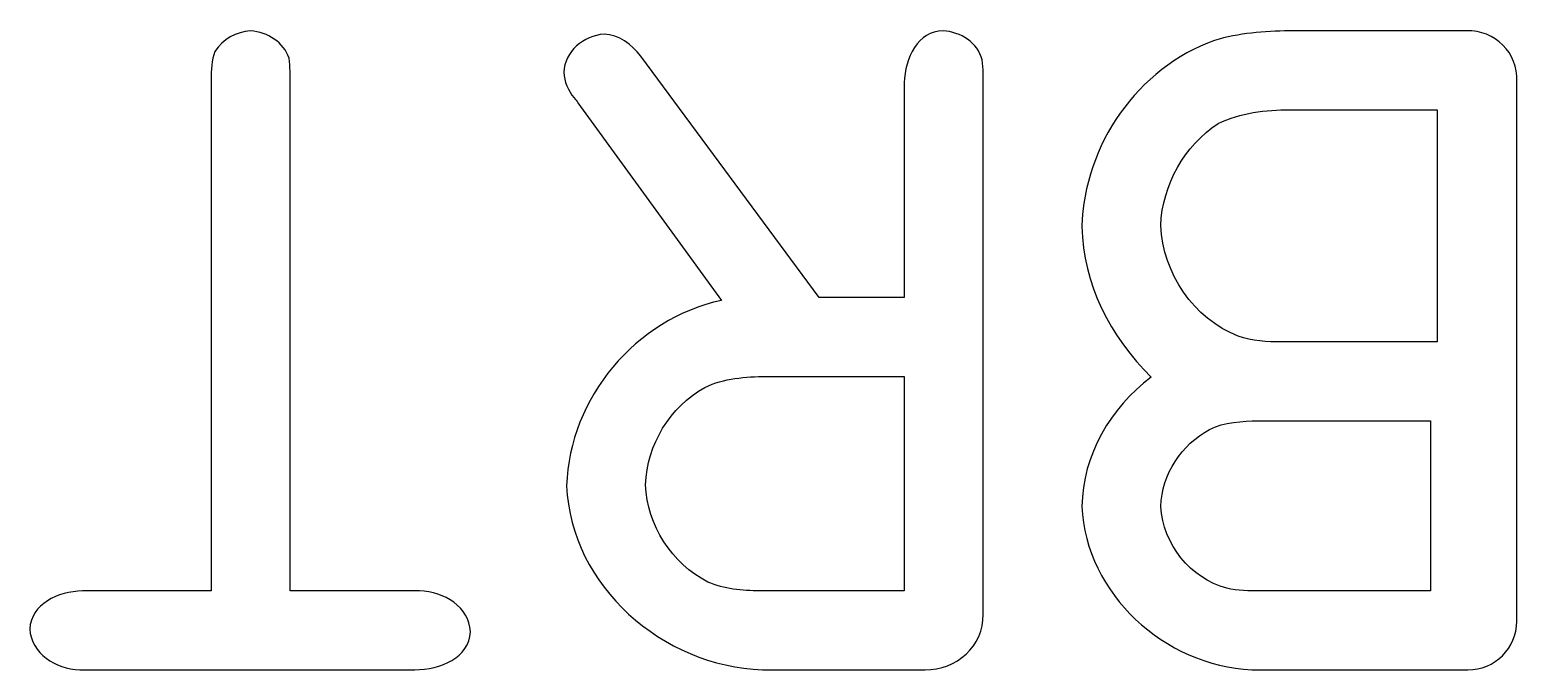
# Model space of a CAD drawing. Header units: inches. Extents: x -0.686 to -0.383, y -0.062 to 0.068.
import ezdxf

# ---------------------------------------------------------------- set-up
doc = ezdxf.new("R2010")
doc.units = ezdxf.units.IN
doc.header["$MEASUREMENT"] = 0

msp = doc.modelspace()

# ---------------------------------------------------------------- linework, layer by layer
at = {"color": 7, "linetype": 'Continuous', "lineweight": 25}
for p, q in [((-0.39359, 0.06781), (-0.42973, 0.06781)), ((-0.52551, 0.0135), (-0.56188, 0.06267)), ((-0.6494, 0.05788), (-0.6494, -0.04624)), ((-0.63333, -0.04624), (-0.63333, 0.05692)), ((-0.5082, 0.05723), (-0.5082, 0.0135)), ((-0.49213, -0.05105), (-0.49213, 0.05648)), ((-0.3834, -0.05243), (-0.38339, 0.05755)), ((-0.5747, 0.05318), (-0.5454, 0.01293)), ((-0.42954, 0.05174), (-0.39962, 0.05174)), ((-0.39962, 0.05174), (-0.39962, 0.00445)), ((-0.5082, 0.0135), (-0.52551, 0.0135)), ((-0.39962, 0.00445), (-0.43129, 0.00445)), ((-0.53626, -0.00257), (-0.5082, -0.00257)), ((-0.5082, -0.00257), (-0.5082, -0.04624)), ((-0.43599, -0.01162), (-0.40099, -0.01162)), ((-0.40099, -0.01162), (-0.40099, -0.04624)), ((-0.6494, -0.04624), (-0.6756, -0.04624)), ((-0.60694, -0.04624), (-0.63333, -0.04624)), ((-0.5082, -0.04624), (-0.53765, -0.04624)), ((-0.40099, -0.04624), (-0.43559, -0.04624)), ((-0.67618, -0.0623), (-0.60792, -0.0623)), ((-0.53705, -0.0623), (-0.50394, -0.0623)), ((-0.43737, -0.0623), (-0.39336, -0.0623))]:
    msp.add_line(p, q, dxfattribs=at)
for points in [[(-0.64137, 0.06781), (-0.64431, 0.06758), (-0.64706, 0.06613), (-0.64863, 0.06362)], [(-0.64137, 0.06781), (-0.64431, 0.06758), (-0.64706, 0.06613), (-0.64863, 0.06362)], [(-0.63353, 0.06224), (-0.63458, 0.06551), (-0.63791, 0.06751), (-0.64137, 0.06781)], [(-0.63353, 0.06224), (-0.63458, 0.06551), (-0.63791, 0.06751), (-0.64137, 0.06781)], [(-0.56935, 0.06713), (-0.57354, 0.06687), (-0.57733, 0.06358), (-0.57758, 0.05938)], [(-0.56935, 0.06713), (-0.57354, 0.06687), (-0.57733, 0.06358), (-0.57758, 0.05938)], [(-0.56188, 0.06267), (-0.56371, 0.0651), (-0.5663, 0.06702), (-0.56935, 0.06713)], [(-0.56188, 0.06267), (-0.56371, 0.0651), (-0.5663, 0.06702), (-0.56935, 0.06713)], [(-0.50028, 0.06781), (-0.50537, 0.06781), (-0.50808, 0.0623), (-0.5082, 0.05723)], [(-0.50028, 0.06781), (-0.50537, 0.06781), (-0.50808, 0.0623), (-0.5082, 0.05723)], [(-0.49233, 0.0619), (-0.49317, 0.06539), (-0.4967, 0.06764), (-0.50028, 0.06781)], [(-0.49233, 0.0619), (-0.49317, 0.06539), (-0.4967, 0.06764), (-0.50028, 0.06781)], [(-0.42973, 0.06781), (-0.43488, 0.06775), (-0.44005, 0.06735), (-0.44498, 0.06586)], [(-0.42973, 0.06781), (-0.43488, 0.06775), (-0.44005, 0.06735), (-0.44498, 0.06586)], [(-0.38339, 0.05755), (-0.38309, 0.06328), (-0.38784, 0.06803), (-0.39359, 0.06781)], [(-0.38339, 0.05755), (-0.38309, 0.06328), (-0.38784, 0.06803), (-0.39359, 0.06781)], [(-0.44498, 0.06586), (-0.46063, 0.06026), (-0.47154, 0.0446), (-0.47199, 0.02798)], [(-0.44498, 0.06586), (-0.46063, 0.06026), (-0.47154, 0.0446), (-0.47199, 0.02798)], [(-0.64863, 0.06362), (-0.64936, 0.06181), (-0.64939, 0.05983), (-0.6494, 0.05788)], [(-0.64863, 0.06362), (-0.64936, 0.06181), (-0.64939, 0.05983), (-0.6494, 0.05788)], [(-0.63333, 0.05692), (-0.63332, 0.05869), (-0.63328, 0.06048), (-0.63353, 0.06224)], [(-0.63333, 0.05692), (-0.63332, 0.05869), (-0.63328, 0.06048), (-0.63353, 0.06224)], [(-0.49213, 0.05648), (-0.49212, 0.05829), (-0.49201, 0.06011), (-0.49233, 0.0619)], [(-0.49213, 0.05648), (-0.49212, 0.05829), (-0.49201, 0.06011), (-0.49233, 0.0619)], [(-0.57758, 0.05938), (-0.57748, 0.05745), (-0.57665, 0.05566), (-0.57546, 0.05415)], [(-0.57758, 0.05938), (-0.57748, 0.05745), (-0.57665, 0.05566), (-0.57546, 0.05415)], [(-0.57546, 0.05415), (-0.57516, 0.05386), (-0.57489, 0.05355), (-0.5747, 0.05318)], [(-0.57546, 0.05415), (-0.57516, 0.05386), (-0.57489, 0.05355), (-0.5747, 0.05318)], [(-0.44422, 0.04894), (-0.43968, 0.05114), (-0.43457, 0.05175), (-0.42954, 0.05174)], [(-0.44422, 0.04894), (-0.43968, 0.05114), (-0.43457, 0.05175), (-0.42954, 0.05174)], [(-0.45593, 0.02818), (-0.45556, 0.03647), (-0.45116, 0.04439), (-0.44422, 0.04894)], [(-0.45593, 0.02818), (-0.45556, 0.03647), (-0.45116, 0.04439), (-0.44422, 0.04894)], [(-0.47199, 0.02798), (-0.47183, 0.01634), (-0.46614, 0.00546), (-0.45788, -0.00273)], [(-0.47199, 0.02798), (-0.47183, 0.01634), (-0.46614, 0.00546), (-0.45788, -0.00273)], [(-0.44012, 0.00564), (-0.44925, 0.00918), (-0.45546, 0.0184), (-0.45593, 0.02818)], [(-0.44012, 0.00564), (-0.44925, 0.00918), (-0.45546, 0.0184), (-0.45593, 0.02818)], [(-0.5454, 0.01293), (-0.56292, 0.00915), (-0.57642, -0.00692), (-0.57699, -0.02483)], [(-0.5454, 0.01293), (-0.56292, 0.00915), (-0.57642, -0.00692), (-0.57699, -0.02483)], [(-0.43129, 0.00445), (-0.43428, 0.00444), (-0.4373, 0.00463), (-0.44012, 0.00564)], [(-0.43129, 0.00445), (-0.43428, 0.00444), (-0.4373, 0.00463), (-0.44012, 0.00564)], [(-0.54879, -0.0048), (-0.54492, -0.00292), (-0.54055, -0.00262), (-0.53626, -0.00257)], [(-0.54879, -0.0048), (-0.54492, -0.00292), (-0.54055, -0.00262), (-0.53626, -0.00257)], [(-0.45788, -0.00273), (-0.46621, -0.00895), (-0.47183, -0.01864), (-0.47199, -0.02904)], [(-0.45788, -0.00273), (-0.46621, -0.00895), (-0.47183, -0.01864), (-0.47199, -0.02904)], [(-0.56092, -0.02463), (-0.56057, -0.01647), (-0.55596, -0.00871), (-0.54879, -0.0048)], [(-0.56092, -0.02463), (-0.56057, -0.01647), (-0.55596, -0.00871), (-0.54879, -0.0048)], [(-0.44597, -0.01334), (-0.4429, -0.01184), (-0.4394, -0.01164), (-0.43599, -0.01162)], [(-0.44597, -0.01334), (-0.4429, -0.01184), (-0.4394, -0.01164), (-0.43599, -0.01162)], [(-0.45593, -0.02904), (-0.45567, -0.0225), (-0.45173, -0.01644), (-0.44597, -0.01334)], [(-0.45593, -0.02904), (-0.45567, -0.0225), (-0.45173, -0.01644), (-0.44597, -0.01334)], [(-0.57699, -0.02483), (-0.57607, -0.04527), (-0.5575, -0.06158), (-0.53705, -0.0623)], [(-0.57699, -0.02483), (-0.57607, -0.04527), (-0.5575, -0.06158), (-0.53705, -0.0623)], [(-0.54819, -0.04443), (-0.55559, -0.04069), (-0.56051, -0.03291), (-0.56092, -0.02463)], [(-0.54819, -0.04443), (-0.55559, -0.04069), (-0.56051, -0.03291), (-0.56092, -0.02463)], [(-0.47199, -0.02904), (-0.47117, -0.04687), (-0.4552, -0.06146), (-0.43737, -0.0623)], [(-0.47199, -0.02904), (-0.47117, -0.04687), (-0.4552, -0.06146), (-0.43737, -0.0623)], [(-0.44246, -0.04567), (-0.44994, -0.04371), (-0.45543, -0.03675), (-0.45593, -0.02904)], [(-0.44246, -0.04567), (-0.44994, -0.04371), (-0.45543, -0.03675), (-0.45593, -0.02904)], [(-0.53765, -0.04624), (-0.54125, -0.0462), (-0.54489, -0.04587), (-0.54819, -0.04443)], [(-0.53765, -0.04624), (-0.54125, -0.0462), (-0.54489, -0.04587), (-0.54819, -0.04443)], [(-0.6756, -0.04624), (-0.68064, -0.04636), (-0.6861, -0.04894), (-0.68637, -0.05399)], [(-0.6756, -0.04624), (-0.68064, -0.04636), (-0.6861, -0.04894), (-0.68637, -0.05399)], [(-0.59659, -0.05458), (-0.59679, -0.04951), (-0.60189, -0.0464), (-0.60694, -0.04624)], [(-0.59659, -0.05458), (-0.59679, -0.04951), (-0.60189, -0.0464), (-0.60694, -0.04624)], [(-0.43559, -0.04624), (-0.4379, -0.04625), (-0.44024, -0.04628), (-0.44246, -0.04567)], [(-0.43559, -0.04624), (-0.4379, -0.04625), (-0.44024, -0.04628), (-0.44246, -0.04567)], [(-0.50394, -0.0623), (-0.49753, -0.06239), (-0.49198, -0.05745), (-0.49213, -0.05105)], [(-0.50394, -0.0623), (-0.49753, -0.06239), (-0.49198, -0.05745), (-0.49213, -0.05105)], [(-0.68637, -0.05399), (-0.68604, -0.05897), (-0.68117, -0.06213), (-0.67618, -0.0623)], [(-0.68637, -0.05399), (-0.68604, -0.05897), (-0.68117, -0.06213), (-0.67618, -0.0623)], [(-0.60792, -0.0623), (-0.60269, -0.06229), (-0.59676, -0.05981), (-0.59659, -0.05458)], [(-0.60792, -0.0623), (-0.60269, -0.06229), (-0.59676, -0.05981), (-0.59659, -0.05458)], [(-0.39336, -0.0623), (-0.38789, -0.06236), (-0.38336, -0.0579), (-0.3834, -0.05243)], [(-0.39336, -0.0623), (-0.38789, -0.06236), (-0.38336, -0.0579), (-0.3834, -0.05243)]]:
    msp.add_open_spline(points, degree=3, dxfattribs=at)

doc.saveas('drawing.dxf')
